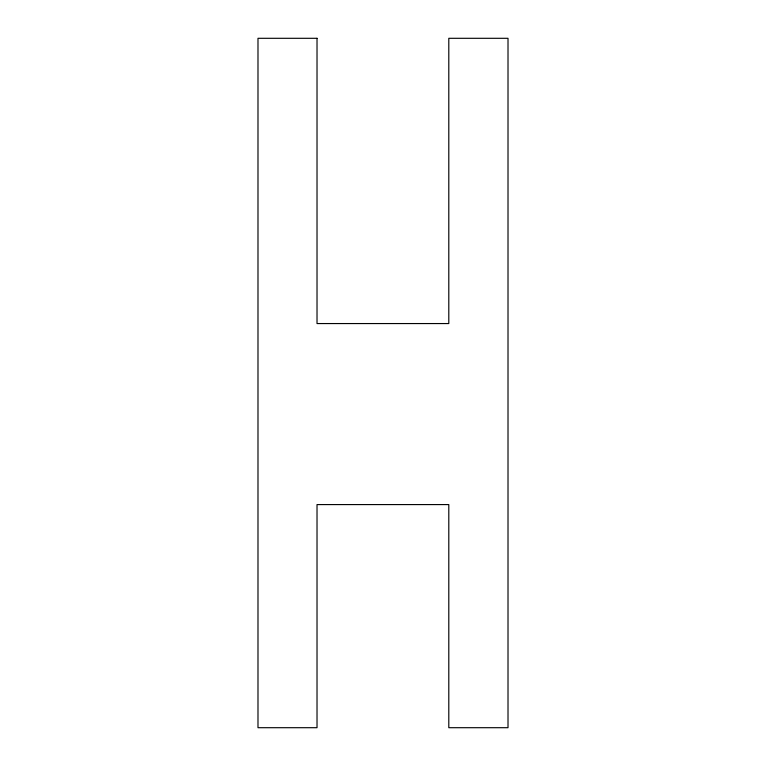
<?xml version="1.0" encoding="UTF-8"?>
<svg xmlns="http://www.w3.org/2000/svg" width="766" height="766" viewBox="0 0 766 766"><rect width="100%" height="100%" fill="white"/><g stroke="black" fill="none" stroke-linecap="round" stroke-linejoin="round"><path stroke-width="1.15" d="M317.019 38.3L257.989 38.3L257.989 727.7L317.019 727.7L317.019 504.583L448.799 504.583L448.799 727.7L508.011 727.7L508.011 38.3L448.799 38.3L448.799 323.558L317.019 323.558L317.019 38.3"/></g></svg>
